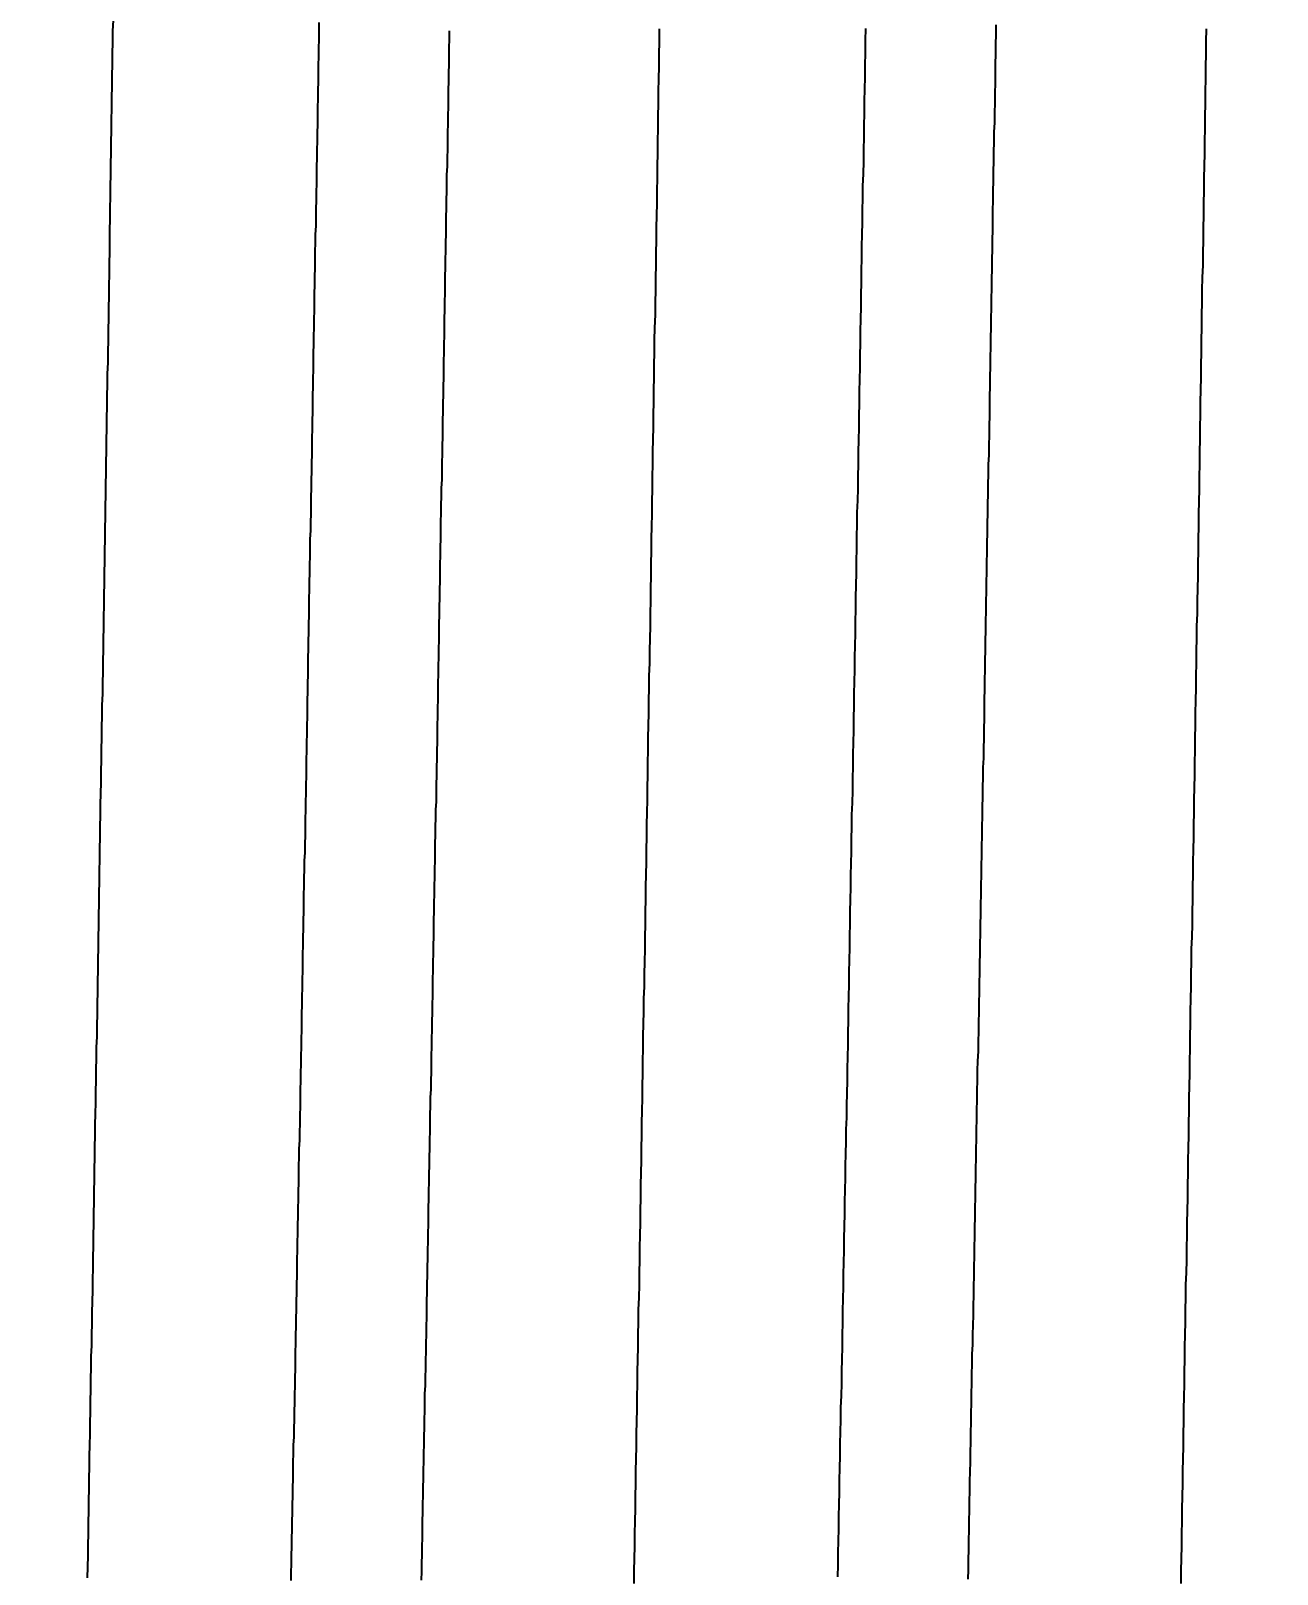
# Model space of a CAD drawing. Header units: millimetres. Extents: x 0 to 3800, y -67 to 2530.
# Drawn here: x 2215.086 to 2218.597, y 1553.936 to 1558.286 of the extents above; entities that cross this region are included whole.
import ezdxf

# ---------------------------------------------------------------- set-up
doc = ezdxf.new("R2010")
doc.units = ezdxf.units.MM
doc.layers.add('내부선 및 부속', color=4, linetype='Continuous')
doc.layers.add('치수선', color=7, linetype='Continuous')
doc.styles.add('____', font='')
doc.styles.get('____').set_extended_font_data('굴림')
doc.dimstyles.new('MSADIM', dxfattribs={"dimtxt": 33, "dimasz": 17, "dimexe": 10, "dimexo": 7.5, "dimgap": 10, "dimtad": 0, "dimtih": 1, "dimtoh": 1, "dimdec": 0, "dimzin": 1, "dimdsep": 46, "dimtxsty": '____', "dimcen": 11.25, "dimadec": 0, "dimazin": 0, "dimtfac": 1, "dimtdec": 0, "dimtix": 1, "dimtmove": 0, "dimatfit": 3, "dimfxl": 1, "dimtolj": 1, "dimtzin": 1, "dimarcsym": 0})

# ---------------------------------------------------------------- blocks, each defined once
blk = doc.blocks.new('*D47')
at = {"layer": '치수선', "color": 0, "linetype": 'Continuous', "lineweight": -2, "transparency": 16777216}
for p, q in [((2249.9547, 1877.9392), (2082.4547, 1877.9392)), ((2092.4547, 1860.9392), (2092.4547, 1705.7554)), ((2092.4547, 1504.9392), (2092.4547, 1660.123)), ((2249.9547, 1487.9392), (2082.4547, 1487.9392))]:
    blk.add_line(p, q, dxfattribs=at)
at = {"layer": '치수선', "color": 0, "linetype": 'Continuous', "transparency": 16777216}
for points in [[(2089.6213, 1860.9392), (2095.288, 1860.9392), (2092.4547, 1877.9392)], [(2089.6213, 1504.9392), (2095.288, 1504.9392), (2092.4547, 1487.9392)]]:
    blk.add_solid(points, dxfattribs=at)
at = {"layer": '치수선', "color": 0, "linetype": 'Continuous', "transparency": 16777216, "insert": (2092.4547, 1682.9392), "char_height": 25, "attachment_point": 5, "style": '____'}
blk.add_mtext('\\A1;390', dxfattribs=at)

msp = doc.modelspace()

# ---------------------------------------------------------------- linework, layer by layer
at = {"layer": '내부선 및 부속', "linetype": 'Continuous', "flags": 128}
for points in [[(2215.2455, 1553.9262), (2215.2465, 1553.9572), (2215.2475, 1553.9882), (2215.2475, 1554.0192), (2215.2485, 1554.0502), (2215.2485, 1554.0822), (2215.2495, 1554.1132), (2215.2495, 1554.1442), (2215.2505, 1554.1752), (2215.2505, 1554.2062), (2215.2515, 1554.2372), (2215.2515, 1554.2682), (2215.2525, 1554.2992), (2215.2535, 1554.3312), (2215.2535, 1554.3622), (2215.2545, 1554.3932), (2215.2545, 1554.4242), (2215.2555, 1554.4552), (2215.2555, 1554.4862), (2215.2565, 1554.5172), (2215.2565, 1554.5492), (2215.2575, 1554.5802), (2215.2575, 1554.6112), (2215.2585, 1554.6422), (2215.2585, 1554.6732), (2215.2595, 1554.7042), (2215.2605, 1554.7352), (2215.2605, 1554.7662), (2215.2615, 1554.7982), (2215.2615, 1554.8292), (2215.2625, 1554.8602), (2215.2625, 1554.8912), (2215.2635, 1554.9222), (2215.2635, 1554.9532), (2215.2645, 1554.9842), (2215.2645, 1555.0162), (2215.2655, 1555.0472), (2215.2655, 1555.0782), (2215.2665, 1555.1092), (2215.2665, 1555.1402), (2215.2675, 1555.1712), (2215.2675, 1555.2022), (2215.2685, 1555.2332), (2215.2695, 1555.2652), (2215.2695, 1555.2962), (2215.2705, 1555.3272), (2215.2705, 1555.3582), (2215.2715, 1555.3892), (2215.2715, 1555.4202), (2215.2725, 1555.4512), (2215.2725, 1555.4832), (2215.2735, 1555.5142), (2215.2735, 1555.5452), (2215.2745, 1555.5762), (2215.2745, 1555.6072), (2215.2755, 1555.6382), (2215.2755, 1555.6692), (2215.2765, 1555.7002), (2215.2765, 1555.7322), (2215.2775, 1555.7632), (2215.2775, 1555.7942), (2215.2785, 1555.8252), (2215.2785, 1555.8562), (2215.2785, 1555.8562), (2215.2795, 1555.8872), (2215.2795, 1555.9182), (2215.2805, 1555.9502), (2215.2805, 1555.9812), (2215.2815, 1556.0122), (2215.2815, 1556.0432), (2215.2825, 1556.0742), (2215.2825, 1556.1052), (2215.2835, 1556.1362), (2215.2845, 1556.1672), (2215.2845, 1556.1992), (2215.2855, 1556.2302), (2215.2855, 1556.2612), (2215.2865, 1556.2922), (2215.2865, 1556.3232), (2215.2875, 1556.3542), (2215.2875, 1556.3852), (2215.2885, 1556.4172), (2215.2885, 1556.4482), (2215.2895, 1556.4792), (2215.2895, 1556.5102), (2215.2905, 1556.5412), (2215.2905, 1556.5722), (2215.2915, 1556.6032), (2215.2915, 1556.6342), (2215.2925, 1556.6662), (2215.2925, 1556.6972), (2215.2935, 1556.7282), (2215.2935, 1556.7592), (2215.2945, 1556.7902), (2215.2945, 1556.8212), (2215.2955, 1556.8522), (2215.2955, 1556.8842), (2215.2965, 1556.9152), (2215.2965, 1556.9462), (2215.2975, 1556.9772), (2215.2975, 1557.0082), (2215.2985, 1557.0392), (2215.2985, 1557.0702), (2215.2995, 1557.1012), (2215.2995, 1557.1332), (2215.3005, 1557.1642), (2215.3005, 1557.1952), (2215.3015, 1557.2262), (2215.3015, 1557.2572), (2215.3025, 1557.2882), (2215.3025, 1557.3192), (2215.3035, 1557.3512), (2215.3035, 1557.3822), (2215.3045, 1557.4132), (2215.3045, 1557.4442), (2215.3055, 1557.4752), (2215.3055, 1557.5062), (2215.3065, 1557.5372), (2215.3065, 1557.5682), (2215.3075, 1557.6002), (2215.3075, 1557.6312), (2215.3085, 1557.6622), (2215.3085, 1557.6932), (2215.3085, 1557.7242), (2215.3095, 1557.7552), (2215.3095, 1557.7862), (2215.3105, 1557.8182), (2215.3105, 1557.8492), (2215.3115, 1557.8802), (2215.3115, 1557.9112), (2215.3125, 1557.9422), (2215.3125, 1557.9732), (2215.3135, 1558.0042), (2215.3135, 1558.0352), (2215.3145, 1558.0672), (2215.3145, 1558.0982), (2215.3155, 1558.1292), (2215.3155, 1558.1602), (2215.3165, 1558.1912), (2215.3165, 1558.2222), (2215.3175, 1558.2532), (2215.3175, 1558.2852), (2215.3185, 1558.3162)], [(2215.8195, 1553.9182), (2215.8195, 1553.9412), (2215.8205, 1553.9652), (2215.8205, 1553.9892), (2215.8215, 1554.0132), (2215.8215, 1554.0372), (2215.8225, 1554.0612), (2215.8225, 1554.0852), (2215.8235, 1554.1092), (2215.8235, 1554.1322), (2215.8245, 1554.1562), (2215.8245, 1554.1802), (2215.8255, 1554.2042), (2215.8255, 1554.2282), (2215.8255, 1554.2522), (2215.8265, 1554.2762), (2215.8265, 1554.2992), (2215.8275, 1554.3232), (2215.8275, 1554.3472), (2215.8285, 1554.3712), (2215.8285, 1554.3952), (2215.8295, 1554.4192), (2215.8295, 1554.4432), (2215.8305, 1554.4662), (2215.8305, 1554.4902), (2215.8315, 1554.5142), (2215.8315, 1554.5382), (2215.8315, 1554.5622), (2215.8325, 1554.5862), (2215.8325, 1554.6102), (2215.8335, 1554.6342), (2215.8335, 1554.6572), (2215.8345, 1554.6812), (2215.8345, 1554.7052), (2215.8355, 1554.7292), (2215.8355, 1554.7532), (2215.8365, 1554.7772), (2215.8365, 1554.8012), (2215.8365, 1554.8242), (2215.8375, 1554.8482), (2215.8375, 1554.8482), (2215.8375, 1554.8722), (2215.8385, 1554.8962), (2215.8385, 1554.9202), (2215.8395, 1554.9442), (2215.8395, 1554.9682), (2215.8405, 1554.9912), (2215.8405, 1555.0152), (2215.8415, 1555.0392), (2215.8415, 1555.0632), (2215.8415, 1555.0872), (2215.8425, 1555.1112), (2215.8425, 1555.1352), (2215.8435, 1555.1592), (2215.8435, 1555.1822), (2215.8445, 1555.2062), (2215.8445, 1555.2302), (2215.8455, 1555.2542), (2215.8455, 1555.2782), (2215.8455, 1555.3022), (2215.8465, 1555.3262), (2215.8465, 1555.3492), (2215.8475, 1555.3732), (2215.8475, 1555.3972), (2215.8485, 1555.4212), (2215.8485, 1555.4452), (2215.8495, 1555.4692), (2215.8495, 1555.4932), (2215.8495, 1555.5162), (2215.8505, 1555.5402), (2215.8505, 1555.5642), (2215.8515, 1555.5882), (2215.8515, 1555.6122), (2215.8525, 1555.6362), (2215.8525, 1555.6602), (2215.8525, 1555.6842), (2215.8535, 1555.7072), (2215.8535, 1555.7312), (2215.8545, 1555.7552), (2215.8545, 1555.7792), (2215.8555, 1555.8032), (2215.8555, 1555.8272), (2215.8555, 1555.8512), (2215.8565, 1555.8742), (2215.8565, 1555.8982), (2215.8575, 1555.9222), (2215.8575, 1555.9462), (2215.8585, 1555.9702), (2215.8585, 1555.9942), (2215.8595, 1556.0182), (2215.8595, 1556.0412), (2215.8595, 1556.0652), (2215.8605, 1556.0892), (2215.8605, 1556.1132), (2215.8615, 1556.1372), (2215.8615, 1556.1612), (2215.8625, 1556.1852), (2215.8625, 1556.2092), (2215.8625, 1556.2322), (2215.8635, 1556.2562), (2215.8635, 1556.2802), (2215.8645, 1556.3042), (2215.8645, 1556.3282), (2215.8655, 1556.3522), (2215.8655, 1556.3762), (2215.8655, 1556.3992), (2215.8665, 1556.4232), (2215.8665, 1556.4472), (2215.8675, 1556.4712), (2215.8675, 1556.4952), (2215.8675, 1556.5192), (2215.8685, 1556.5432), (2215.8685, 1556.5662), (2215.8695, 1556.5902), (2215.8695, 1556.6142), (2215.8705, 1556.6382), (2215.8705, 1556.6622), (2215.8705, 1556.6862), (2215.8715, 1556.7102), (2215.8715, 1556.7342), (2215.8725, 1556.7572), (2215.8725, 1556.7812), (2215.8735, 1556.8052), (2215.8735, 1556.8292), (2215.8735, 1556.8532), (2215.8745, 1556.8772), (2215.8745, 1556.9012), (2215.8755, 1556.9242), (2215.8755, 1556.9482), (2215.8755, 1556.9722), (2215.8765, 1556.9962), (2215.8765, 1557.0202), (2215.8775, 1557.0442), (2215.8775, 1557.0682), (2215.8785, 1557.0922), (2215.8785, 1557.1152), (2215.8785, 1557.1392), (2215.8795, 1557.1632), (2215.8795, 1557.1872), (2215.8805, 1557.2112), (2215.8805, 1557.2352), (2215.8805, 1557.2352), (2215.8805, 1557.2592), (2215.8815, 1557.2822), (2215.8815, 1557.3062), (2215.8825, 1557.3302), (2215.8825, 1557.3542), (2215.8825, 1557.3782), (2215.8835, 1557.4022), (2215.8835, 1557.4262), (2215.8845, 1557.4492), (2215.8845, 1557.4732), (2215.8855, 1557.4972), (2215.8855, 1557.5212), (2215.8855, 1557.5452), (2215.8865, 1557.5692), (2215.8865, 1557.5932), (2215.8875, 1557.6172), (2215.8875, 1557.6402), (2215.8875, 1557.6642), (2215.8885, 1557.6882), (2215.8885, 1557.7122), (2215.8895, 1557.7362), (2215.8895, 1557.7602), (2215.8895, 1557.7842), (2215.8905, 1557.8072), (2215.8905, 1557.8312), (2215.8915, 1557.8552), (2215.8915, 1557.8792), (2215.8915, 1557.9032), (2215.8925, 1557.9272), (2215.8925, 1557.9512), (2215.8935, 1557.9742), (2215.8935, 1557.9982), (2215.8945, 1558.0222), (2215.8945, 1558.0462), (2215.8945, 1558.0702), (2215.8955, 1558.0942), (2215.8955, 1558.1182), (2215.8965, 1558.1422), (2215.8965, 1558.1652), (2215.8965, 1558.1892), (2215.8975, 1558.2132), (2215.8975, 1558.2372), (2215.8985, 1558.2612), (2215.8985, 1558.2852), (2215.8985, 1558.3092)], [(2216.7855, 1553.9102), (2216.7855, 1553.9452), (2216.7865, 1553.9802), (2216.7875, 1554.0152), (2216.7875, 1554.0502), (2216.7885, 1554.0852), (2216.7895, 1554.1202), (2216.7895, 1554.1552), (2216.7905, 1554.1912), (2216.7905, 1554.2262), (2216.7915, 1554.2612), (2216.7925, 1554.2962), (2216.7925, 1554.3312), (2216.7935, 1554.3662), (2216.7945, 1554.4012), (2216.7945, 1554.4362), (2216.7955, 1554.4712), (2216.7955, 1554.5062), (2216.7965, 1554.5412), (2216.7975, 1554.5762), (2216.7975, 1554.6112), (2216.7985, 1554.6462), (2216.7985, 1554.6812), (2216.7995, 1554.7162), (2216.8005, 1554.7512), (2216.8005, 1554.7862), (2216.8015, 1554.8212), (2216.8015, 1554.8562), (2216.8025, 1554.8912), (2216.8035, 1554.9262), (2216.8035, 1554.9612), (2216.8045, 1554.9962), (2216.8045, 1555.0322), (2216.8055, 1555.0672), (2216.8065, 1555.1022), (2216.8065, 1555.1372), (2216.8075, 1555.1722), (2216.8075, 1555.2072), (2216.8085, 1555.2422), (2216.8095, 1555.2772), (2216.8095, 1555.3122), (2216.8105, 1555.3472), (2216.8105, 1555.3822), (2216.8115, 1555.4172), (2216.8115, 1555.4522), (2216.8125, 1555.4872), (2216.8135, 1555.5222), (2216.8135, 1555.5572), (2216.8145, 1555.5922), (2216.8145, 1555.6272), (2216.8155, 1555.6622), (2216.8165, 1555.6972), (2216.8165, 1555.7322), (2216.8175, 1555.7672), (2216.8175, 1555.8022), (2216.8185, 1555.8382), (2216.8185, 1555.8732), (2216.8195, 1555.9082), (2216.8205, 1555.9432), (2216.8205, 1555.9782), (2216.8215, 1556.0132), (2216.8215, 1556.0482), (2216.8225, 1556.0832), (2216.8235, 1556.1182), (2216.8235, 1556.1532), (2216.8245, 1556.1882), (2216.8245, 1556.2232), (2216.8255, 1556.2582), (2216.8255, 1556.2932), (2216.8265, 1556.3282), (2216.8275, 1556.3632), (2216.8275, 1556.3982), (2216.8285, 1556.4332), (2216.8285, 1556.4682), (2216.8295, 1556.5032), (2216.8295, 1556.5382), (2216.8305, 1556.5732), (2216.8315, 1556.6082), (2216.8315, 1556.6432), (2216.8325, 1556.6792), (2216.8325, 1556.7142), (2216.8335, 1556.7492), (2216.8335, 1556.7842), (2216.8345, 1556.8192), (2216.8345, 1556.8542), (2216.8355, 1556.8892), (2216.8365, 1556.9242), (2216.8365, 1556.9592), (2216.8375, 1556.9942), (2216.8375, 1557.0292), (2216.8375, 1557.0292), (2216.8385, 1557.0642), (2216.8385, 1557.0992), (2216.8395, 1557.1342), (2216.8405, 1557.1692), (2216.8405, 1557.2042), (2216.8415, 1557.2392), (2216.8415, 1557.2742), (2216.8425, 1557.3092), (2216.8425, 1557.3442), (2216.8435, 1557.3792), (2216.8435, 1557.4142), (2216.8445, 1557.4492), (2216.8455, 1557.4852), (2216.8455, 1557.5202), (2216.8465, 1557.5552), (2216.8465, 1557.5902), (2216.8475, 1557.6252), (2216.8475, 1557.6602), (2216.8485, 1557.6952), (2216.8485, 1557.7302), (2216.8495, 1557.7652), (2216.8505, 1557.8002), (2216.8505, 1557.8352), (2216.8515, 1557.8702), (2216.8515, 1557.9052), (2216.8525, 1557.9402), (2216.8525, 1557.9752), (2216.8535, 1558.0102), (2216.8535, 1558.0452), (2216.8545, 1558.0802), (2216.8545, 1558.1152), (2216.8555, 1558.1502), (2216.8565, 1558.1852), (2216.8565, 1558.2202), (2216.8575, 1558.2552), (2216.8575, 1558.2912)], [(2217.3595, 1553.9282), (2217.3605, 1553.9622), (2217.3605, 1553.9962), (2217.3615, 1554.0302), (2217.3625, 1554.0642), (2217.3625, 1554.0982), (2217.3635, 1554.1322), (2217.3645, 1554.1672), (2217.3645, 1554.2012), (2217.3655, 1554.2352), (2217.3665, 1554.2692), (2217.3665, 1554.3032), (2217.3675, 1554.3372), (2217.3685, 1554.3712), (2217.3685, 1554.4052), (2217.3695, 1554.4392), (2217.3705, 1554.4732), (2217.3705, 1554.5072), (2217.3705, 1554.5072), (2217.3715, 1554.5422), (2217.3725, 1554.5762), (2217.3725, 1554.6102), (2217.3735, 1554.6442), (2217.3735, 1554.6782), (2217.3745, 1554.7122), (2217.3755, 1554.7462), (2217.3755, 1554.7802), (2217.3765, 1554.8142), (2217.3775, 1554.8482), (2217.3775, 1554.8822), (2217.3785, 1554.9172), (2217.3795, 1554.9512), (2217.3795, 1554.9852), (2217.3805, 1555.0192), (2217.3815, 1555.0532), (2217.3815, 1555.0872), (2217.3825, 1555.1212), (2217.3835, 1555.1552), (2217.3835, 1555.1892), (2217.3845, 1555.2232), (2217.3845, 1555.2572), (2217.3855, 1555.2922), (2217.3865, 1555.3262), (2217.3865, 1555.3602), (2217.3875, 1555.3942), (2217.3885, 1555.4282), (2217.3885, 1555.4622), (2217.3895, 1555.4962), (2217.3895, 1555.5302), (2217.3905, 1555.5642), (2217.3915, 1555.5982), (2217.3915, 1555.6322), (2217.3925, 1555.6672), (2217.3935, 1555.7012), (2217.3935, 1555.7352), (2217.3945, 1555.7692), (2217.3945, 1555.8032), (2217.3955, 1555.8372), (2217.3965, 1555.8712), (2217.3965, 1555.9052), (2217.3975, 1555.9392), (2217.3985, 1555.9732), (2217.3985, 1556.0072), (2217.3995, 1556.0422), (2217.3995, 1556.0762), (2217.4005, 1556.1102), (2217.4015, 1556.1442), (2217.4015, 1556.1782), (2217.4025, 1556.2122), (2217.4025, 1556.2462), (2217.4035, 1556.2802), (2217.4045, 1556.3142), (2217.4045, 1556.3482), (2217.4055, 1556.3832), (2217.4055, 1556.4172), (2217.4065, 1556.4512), (2217.4075, 1556.4852), (2217.4075, 1556.5192), (2217.4085, 1556.5532), (2217.4095, 1556.5872), (2217.4095, 1556.6212), (2217.4105, 1556.6552), (2217.4105, 1556.6892), (2217.4115, 1556.7232), (2217.4125, 1556.7582), (2217.4125, 1556.7922), (2217.4135, 1556.8262), (2217.4135, 1556.8602), (2217.4145, 1556.8942), (2217.4145, 1556.9282), (2217.4155, 1556.9622), (2217.4165, 1556.9962), (2217.4165, 1557.0302), (2217.4175, 1557.0642), (2217.4175, 1557.0982), (2217.4185, 1557.1332), (2217.4195, 1557.1672), (2217.4195, 1557.2012), (2217.4205, 1557.2352), (2217.4205, 1557.2692), (2217.4215, 1557.3032), (2217.4225, 1557.3372), (2217.4225, 1557.3712), (2217.4235, 1557.4052), (2217.4235, 1557.4392), (2217.4245, 1557.4732), (2217.4255, 1557.5082), (2217.4255, 1557.5422), (2217.4265, 1557.5762), (2217.4265, 1557.6102), (2217.4275, 1557.6442), (2217.4275, 1557.6782), (2217.4285, 1557.7122), (2217.4295, 1557.7462), (2217.4295, 1557.7802), (2217.4305, 1557.8142), (2217.4305, 1557.8482), (2217.4315, 1557.8832), (2217.4325, 1557.9172), (2217.4325, 1557.9172), (2217.4325, 1557.9512), (2217.4335, 1557.9852), (2217.4335, 1558.0192), (2217.4345, 1558.0532), (2217.4345, 1558.0872), (2217.4355, 1558.1212), (2217.4365, 1558.1552), (2217.4365, 1558.1892), (2217.4375, 1558.2232), (2217.4375, 1558.2582), (2217.4385, 1558.2922)], [(2217.7265, 1553.9222), (2217.7275, 1553.9492), (2217.7275, 1553.9772), (2217.7285, 1554.0042), (2217.7285, 1554.0322), (2217.7295, 1554.0602), (2217.7295, 1554.0872), (2217.7305, 1554.1152), (2217.7305, 1554.1422), (2217.7315, 1554.1702), (2217.7315, 1554.1972), (2217.7325, 1554.2252), (2217.7335, 1554.2522), (2217.7335, 1554.2802), (2217.7345, 1554.3082), (2217.7345, 1554.3352), (2217.7355, 1554.3632), (2217.7355, 1554.3902), (2217.7365, 1554.4182), (2217.7365, 1554.4452), (2217.7375, 1554.4732), (2217.7375, 1554.5002), (2217.7385, 1554.5282), (2217.7385, 1554.5562), (2217.7395, 1554.5832), (2217.7395, 1554.6112), (2217.7405, 1554.6382), (2217.7415, 1554.6662), (2217.7415, 1554.6932), (2217.7425, 1554.7212), (2217.7425, 1554.7482), (2217.7435, 1554.7762), (2217.7435, 1554.8032), (2217.7445, 1554.8312), (2217.7445, 1554.8592), (2217.7455, 1554.8862), (2217.7455, 1554.9142), (2217.7465, 1554.9412), (2217.7465, 1554.9692), (2217.7475, 1554.9962), (2217.7475, 1555.0242), (2217.7485, 1555.0512), (2217.7485, 1555.0792), (2217.7495, 1555.1072), (2217.7495, 1555.1342), (2217.7505, 1555.1622), (2217.7505, 1555.1892), (2217.7515, 1555.2172), (2217.7515, 1555.2442), (2217.7525, 1555.2722), (2217.7525, 1555.2992), (2217.7535, 1555.3272), (2217.7535, 1555.3552), (2217.7545, 1555.3822), (2217.7555, 1555.4102), (2217.7555, 1555.4372), (2217.7565, 1555.4652), (2217.7565, 1555.4922), (2217.7575, 1555.5202), (2217.7575, 1555.5472), (2217.7585, 1555.5752), (2217.7585, 1555.6032), (2217.7595, 1555.6302), (2217.7595, 1555.6582), (2217.7605, 1555.6852), (2217.7605, 1555.7132), (2217.7615, 1555.7402), (2217.7615, 1555.7682), (2217.7625, 1555.7952), (2217.7625, 1555.8232), (2217.7635, 1555.8512), (2217.7635, 1555.8782), (2217.7645, 1555.9062), (2217.7645, 1555.9332), (2217.7645, 1555.9332), (2217.7655, 1555.9612), (2217.7655, 1555.9882), (2217.7665, 1556.0162), (2217.7665, 1556.0432), (2217.7675, 1556.0712), (2217.7675, 1556.0992), (2217.7685, 1556.1262), (2217.7685, 1556.1542), (2217.7695, 1556.1812), (2217.7695, 1556.2092), (2217.7705, 1556.2362), (2217.7705, 1556.2642), (2217.7715, 1556.2912), (2217.7715, 1556.3192), (2217.7725, 1556.3472), (2217.7725, 1556.3742), (2217.7725, 1556.4022), (2217.7735, 1556.4292), (2217.7735, 1556.4572), (2217.7745, 1556.4842), (2217.7745, 1556.5122), (2217.7755, 1556.5392), (2217.7755, 1556.5672), (2217.7765, 1556.5952), (2217.7765, 1556.6222), (2217.7775, 1556.6502), (2217.7775, 1556.6772), (2217.7785, 1556.7052), (2217.7785, 1556.7322), (2217.7795, 1556.7602), (2217.7795, 1556.7872), (2217.7805, 1556.8152), (2217.7805, 1556.8432), (2217.7815, 1556.8702), (2217.7815, 1556.8982), (2217.7825, 1556.9252), (2217.7825, 1556.9532), (2217.7835, 1556.9802), (2217.7835, 1557.0082), (2217.7845, 1557.0352), (2217.7845, 1557.0632), (2217.7855, 1557.0912), (2217.7855, 1557.1182), (2217.7865, 1557.1462), (2217.7865, 1557.1732), (2217.7875, 1557.2012), (2217.7875, 1557.2282), (2217.7875, 1557.2562), (2217.7885, 1557.2832), (2217.7885, 1557.3112), (2217.7895, 1557.3392), (2217.7895, 1557.3662), (2217.7905, 1557.3942), (2217.7905, 1557.4212), (2217.7915, 1557.4492), (2217.7915, 1557.4762), (2217.7925, 1557.5042), (2217.7925, 1557.5312), (2217.7935, 1557.5592), (2217.7935, 1557.5872), (2217.7945, 1557.6142), (2217.7945, 1557.6422), (2217.7955, 1557.6692), (2217.7955, 1557.6972), (2217.7965, 1557.7242), (2217.7965, 1557.7522), (2217.7965, 1557.7792), (2217.7975, 1557.8072), (2217.7975, 1557.8352), (2217.7985, 1557.8622), (2217.7985, 1557.8902), (2217.7995, 1557.9172), (2217.7995, 1557.9452), (2217.8005, 1557.9722), (2217.8005, 1558.0002), (2217.8015, 1558.0272), (2217.8015, 1558.0552), (2217.8025, 1558.0832), (2217.8025, 1558.1102), (2217.8035, 1558.1382), (2217.8035, 1558.1652), (2217.8035, 1558.1932), (2217.8045, 1558.2202), (2217.8045, 1558.2482), (2217.8055, 1558.2752), (2217.8055, 1558.3032)], [(2218.3975, 1558.2912), (2218.3965, 1558.2552), (2218.3965, 1558.2202), (2218.3955, 1558.1852), (2218.3955, 1558.1502), (2218.3945, 1558.1152), (2218.3945, 1558.0802), (2218.3935, 1558.0452), (2218.3935, 1558.0102), (2218.3925, 1557.9752), (2218.3925, 1557.9402), (2218.3915, 1557.9052), (2218.3905, 1557.8702), (2218.3905, 1557.8352), (2218.3895, 1557.8002), (2218.3895, 1557.7652), (2218.3885, 1557.7302), (2218.3885, 1557.6952), (2218.3875, 1557.6602), (2218.3875, 1557.6252), (2218.3865, 1557.5902), (2218.3855, 1557.5552), (2218.3855, 1557.5202), (2218.3845, 1557.4852), (2218.3845, 1557.4492), (2218.3835, 1557.4142), (2218.3835, 1557.3792), (2218.3825, 1557.3442), (2218.3825, 1557.3092), (2218.3815, 1557.2742), (2218.3805, 1557.2392), (2218.3805, 1557.2042), (2218.3795, 1557.1692), (2218.3795, 1557.1342), (2218.3795, 1557.1342), (2218.3785, 1557.0992), (2218.3785, 1557.0642), (2218.3775, 1557.0292), (2218.3775, 1556.9942), (2218.3765, 1556.9592), (2218.3755, 1556.9242), (2218.3755, 1556.8892), (2218.3745, 1556.8542), (2218.3745, 1556.8192), (2218.3735, 1556.7842), (2218.3735, 1556.7492), (2218.3725, 1556.7142), (2218.3715, 1556.6792), (2218.3715, 1556.6432), (2218.3705, 1556.6082), (2218.3705, 1556.5732), (2218.3695, 1556.5382), (2218.3695, 1556.5032), (2218.3685, 1556.4682), (2218.3685, 1556.4332), (2218.3675, 1556.3982), (2218.3665, 1556.3632), (2218.3665, 1556.3282), (2218.3655, 1556.2932), (2218.3655, 1556.2582), (2218.3645, 1556.2232), (2218.3645, 1556.1882), (2218.3635, 1556.1532), (2218.3625, 1556.1182), (2218.3625, 1556.0832), (2218.3615, 1556.0482), (2218.3615, 1556.0132), (2218.3605, 1555.9782), (2218.3595, 1555.9432), (2218.3595, 1555.9082), (2218.3585, 1555.8732), (2218.3585, 1555.8382), (2218.3575, 1555.8022), (2218.3575, 1555.7672), (2218.3565, 1555.7322), (2218.3555, 1555.6972), (2218.3555, 1555.6622), (2218.3545, 1555.6272), (2218.3545, 1555.5922), (2218.3535, 1555.5572), (2218.3525, 1555.5222), (2218.3525, 1555.4872), (2218.3515, 1555.4522), (2218.3515, 1555.4172), (2218.3505, 1555.3822), (2218.3505, 1555.3472), (2218.3495, 1555.3122), (2218.3485, 1555.2772), (2218.3485, 1555.2422), (2218.3475, 1555.2072), (2218.3475, 1555.1722), (2218.3465, 1555.1372), (2218.3455, 1555.1022), (2218.3455, 1555.0672), (2218.3445, 1555.0322), (2218.3445, 1554.9962), (2218.3435, 1554.9612), (2218.3425, 1554.9262), (2218.3425, 1554.8912), (2218.3415, 1554.8562), (2218.3415, 1554.8212), (2218.3405, 1554.7862), (2218.3395, 1554.7512), (2218.3395, 1554.7162), (2218.3385, 1554.6812), (2218.3385, 1554.6462), (2218.3375, 1554.6112), (2218.3365, 1554.5762), (2218.3365, 1554.5412), (2218.3355, 1554.5062), (2218.3355, 1554.4712), (2218.3345, 1554.4362), (2218.3335, 1554.4012), (2218.3335, 1554.3662), (2218.3325, 1554.3312), (2218.3325, 1554.2962), (2218.3315, 1554.2612), (2218.3305, 1554.2262), (2218.3305, 1554.1912), (2218.3295, 1554.1552), (2218.3285, 1554.1202), (2218.3285, 1554.0852), (2218.3275, 1554.0502), (2218.3275, 1554.0152), (2218.3265, 1553.9802), (2218.3255, 1553.9452), (2218.3255, 1553.9102)], [(2216.1865, 1553.9192), (2216.1875, 1553.9432), (2216.1875, 1553.9672), (2216.1885, 1553.9902), (2216.1885, 1554.0142), (2216.1895, 1554.0382), (2216.1895, 1554.0622), (2216.1895, 1554.0862), (2216.1905, 1554.1102), (2216.1905, 1554.1342), (2216.1915, 1554.1572), (2216.1915, 1554.1812), (2216.1925, 1554.2052), (2216.1925, 1554.2292), (2216.1935, 1554.2532), (2216.1935, 1554.2772), (2216.1945, 1554.3012), (2216.1945, 1554.3252), (2216.1955, 1554.3482), (2216.1955, 1554.3722), (2216.1965, 1554.3962), (2216.1965, 1554.4202), (2216.1965, 1554.4442), (2216.1975, 1554.4682), (2216.1975, 1554.4922), (2216.1985, 1554.5152), (2216.1985, 1554.5392), (2216.1995, 1554.5632), (2216.1995, 1554.5872), (2216.2005, 1554.6112), (2216.2005, 1554.6352), (2216.2015, 1554.6592), (2216.2015, 1554.6822), (2216.2015, 1554.7062), (2216.2025, 1554.7302), (2216.2025, 1554.7542), (2216.2035, 1554.7782), (2216.2035, 1554.8022), (2216.2045, 1554.8262), (2216.2045, 1554.8262), (2216.2045, 1554.8502), (2216.2055, 1554.8732), (2216.2055, 1554.8972), (2216.2065, 1554.9212), (2216.2065, 1554.9452), (2216.2065, 1554.9692), (2216.2075, 1554.9932), (2216.2075, 1555.0172), (2216.2085, 1555.0402), (2216.2085, 1555.0642), (2216.2095, 1555.0882), (2216.2095, 1555.1122), (2216.2105, 1555.1362), (2216.2105, 1555.1602), (2216.2115, 1555.1842), (2216.2115, 1555.2072), (2216.2115, 1555.2312), (2216.2125, 1555.2552), (2216.2125, 1555.2792), (2216.2135, 1555.3032), (2216.2135, 1555.3272), (2216.2145, 1555.3512), (2216.2145, 1555.3752), (2216.2145, 1555.3982), (2216.2155, 1555.4222), (2216.2155, 1555.4462), (2216.2165, 1555.4702), (2216.2165, 1555.4942), (2216.2175, 1555.5182), (2216.2175, 1555.5422), (2216.2185, 1555.5652), (2216.2185, 1555.5892), (2216.2185, 1555.6132), (2216.2195, 1555.6372), (2216.2195, 1555.6612), (2216.2205, 1555.6852), (2216.2205, 1555.7092), (2216.2215, 1555.7322), (2216.2215, 1555.7562), (2216.2215, 1555.7802), (2216.2225, 1555.8042), (2216.2225, 1555.8282), (2216.2235, 1555.8522), (2216.2235, 1555.8762), (2216.2245, 1555.9002), (2216.2245, 1555.9232), (2216.2255, 1555.9472), (2216.2255, 1555.9712), (2216.2255, 1555.9952), (2216.2265, 1556.0192), (2216.2265, 1556.0432), (2216.2275, 1556.0672), (2216.2275, 1556.0902), (2216.2285, 1556.1142), (2216.2285, 1556.1382), (2216.2285, 1556.1622), (2216.2295, 1556.1862), (2216.2295, 1556.2102), (2216.2305, 1556.2342), (2216.2305, 1556.2572), (2216.2315, 1556.2812), (2216.2315, 1556.3052), (2216.2315, 1556.3292), (2216.2325, 1556.3532), (2216.2325, 1556.3772), (2216.2335, 1556.4012), (2216.2335, 1556.4252), (2216.2335, 1556.4482), (2216.2345, 1556.4722), (2216.2345, 1556.4962), (2216.2355, 1556.5202), (2216.2355, 1556.5442), (2216.2365, 1556.5682), (2216.2365, 1556.5922), (2216.2365, 1556.6152), (2216.2375, 1556.6392), (2216.2375, 1556.6632), (2216.2385, 1556.6872), (2216.2385, 1556.7112), (2216.2395, 1556.7352), (2216.2395, 1556.7592), (2216.2395, 1556.7832), (2216.2405, 1556.8062), (2216.2405, 1556.8302), (2216.2415, 1556.8542), (2216.2415, 1556.8782), (2216.2415, 1556.9022), (2216.2425, 1556.9262), (2216.2425, 1556.9502), (2216.2435, 1556.9732), (2216.2435, 1556.9972), (2216.2445, 1557.0212), (2216.2445, 1557.0452), (2216.2445, 1557.0692), (2216.2455, 1557.0932), (2216.2455, 1557.1172), (2216.2465, 1557.1402), (2216.2465, 1557.1642), (2216.2465, 1557.1882), (2216.2475, 1557.2122), (2216.2475, 1557.2122), (2216.2475, 1557.2362), (2216.2485, 1557.2602), (2216.2485, 1557.2842), (2216.2495, 1557.3082), (2216.2495, 1557.3312), (2216.2495, 1557.3552), (2216.2505, 1557.3792), (2216.2505, 1557.4032), (2216.2515, 1557.4272), (2216.2515, 1557.4512), (2216.2515, 1557.4752), (2216.2525, 1557.4982), (2216.2525, 1557.5222), (2216.2535, 1557.5462), (2216.2535, 1557.5702), (2216.2535, 1557.5942), (2216.2545, 1557.6182), (2216.2545, 1557.6422), (2216.2555, 1557.6652), (2216.2555, 1557.6892), (2216.2565, 1557.7132), (2216.2565, 1557.7372), (2216.2565, 1557.7612), (2216.2575, 1557.7852), (2216.2575, 1557.8092), (2216.2585, 1557.8332), (2216.2585, 1557.8562), (2216.2585, 1557.8802), (2216.2595, 1557.9042), (2216.2595, 1557.9282), (2216.2605, 1557.9522), (2216.2605, 1557.9762), (2216.2605, 1558.0002), (2216.2615, 1558.0232), (2216.2615, 1558.0472), (2216.2625, 1558.0712), (2216.2625, 1558.0952), (2216.2625, 1558.1192), (2216.2635, 1558.1432), (2216.2635, 1558.1672), (2216.2645, 1558.1912), (2216.2645, 1558.2142), (2216.2645, 1558.2382), (2216.2655, 1558.2622), (2216.2655, 1558.2862)]]:
    msp.add_lwpolyline(points, dxfattribs=at)

# ---------------------------------------------------------------- dimensions: what is measured, and where the dimension line sits
at = {"layer": '치수선', "linetype": 'Continuous'}
dim = msp.add_linear_dim(base=(2092.4547, 1487.9392), p1=(2257.4547, 1877.9392), p2=(2257.4547, 1487.9392), angle=90, dimstyle='MSADIM', override={"dimtxt": 25}, dxfattribs=at)
dim.commit()
dim.dimension.update_dxf_attribs({"geometry": '*D47', "text_midpoint": (2092.4547, 1682.9392)})

doc.saveas('drawing.dxf')
